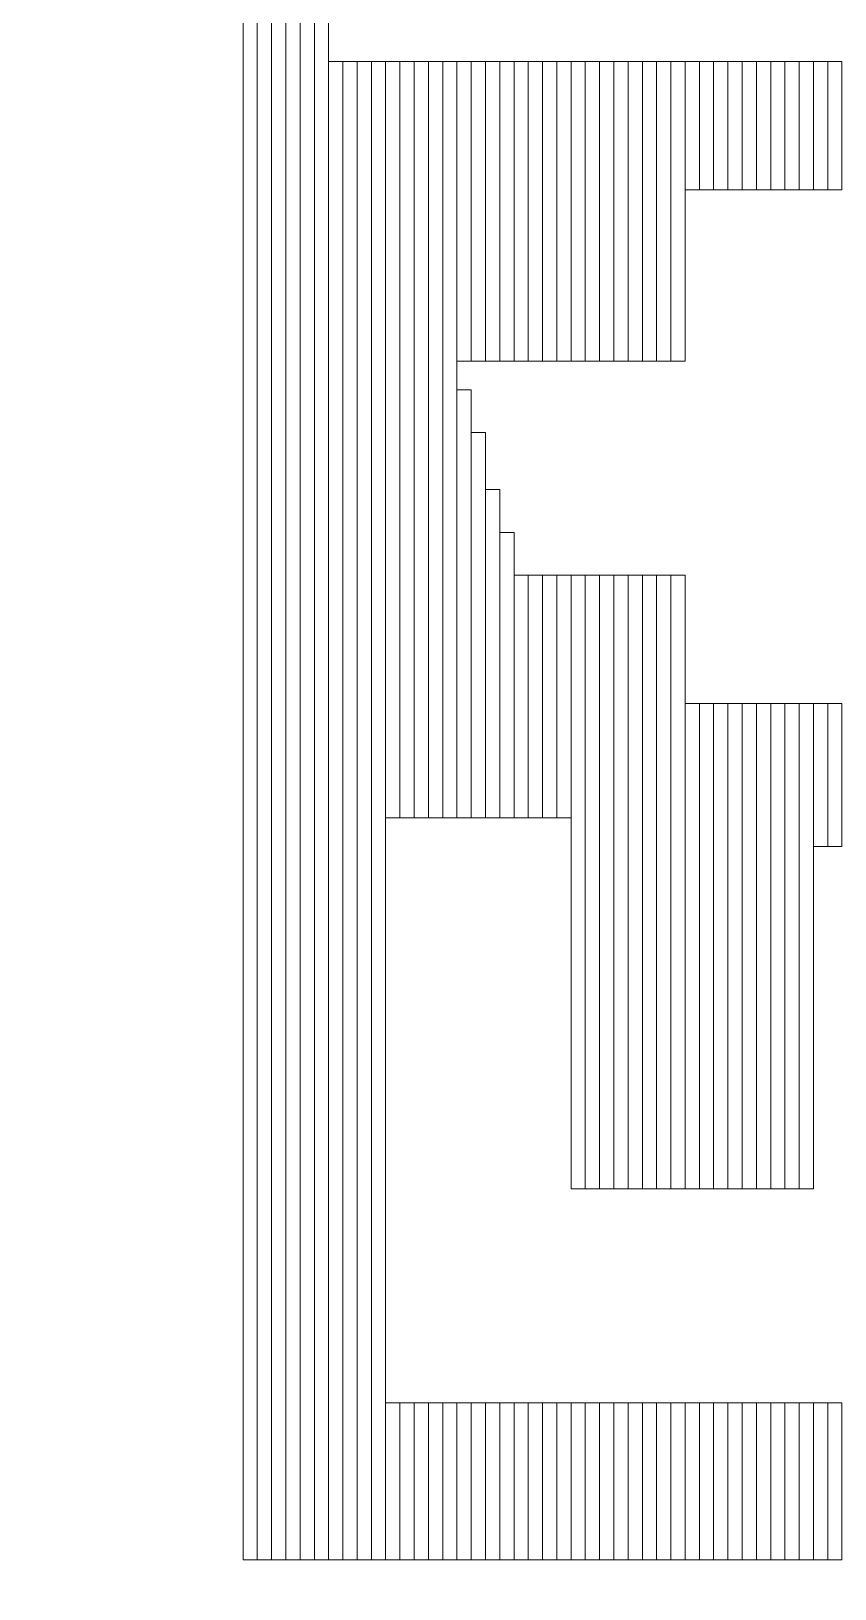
# Model space of a CAD drawing. Header units: millimetres. Extents: x -90 to 99, y -65 to 67.
# Drawn here: x -50.941 to -49.509, y -7.39 to -4.617 of the extents above; entities that cross this region are included whole.
import ezdxf

# ---------------------------------------------------------------- set-up
doc = ezdxf.new("R2010")
doc.units = ezdxf.units.MM
doc.header["$MEASUREMENT"] = 0
doc.layers.add('BG_OUTLINE', color=7, linetype='Continuous')
doc.layers.add('MA_PEN3', color=7, linetype='Continuous')

msp = doc.modelspace()

# ---------------------------------------------------------------- linework, layer by layer
at = {"layer": 'BG_OUTLINE', "color": 3, "lineweight": 9}
msp.add_open_spline([(-71.7269, -61.8795), (-71.7269, -61.8795), (-71.7343, 42.2681), (-71.7343, 42.2681), (-71.7343, 42.2681), (-71.7348, 43.0066), (-71.4419, 43.715), (-70.92, 44.2375), (-70.92, 44.2375), (-70.3982, 44.76), (-69.6866, 45.0538), (-68.9482, 45.0543), (-68.9482, 45.0543), (-68.9482, 45.0543), (75.2046, 45.0543), (75.2046, 45.0543), (75.2046, 45.0543), (76.8319, 45.0552), (78.1763, 43.7805), (78.2661, 42.1556), (78.2661, 42.1556), (78.2661, 42.1556), (78.2661, 31.2814), (78.2661, 31.2814), (78.2661, 31.2814), (78.2661, 31.2814), (72.2646, 31.2814), (72.2646, 31.2814), (72.2646, 31.2814), (72.2646, 31.2814), (72.2646, 26.9814), (72.2646, 26.9814), (72.2646, 26.9814), (72.2646, 26.9814), (78.2661, 26.9814), (78.2661, 26.9814), (78.2661, 26.9814), (78.2661, 26.9814), (78.2661, 18.6553), (78.2661, 18.6553), (78.2661, 18.6553), (78.2661, 18.6553), (72.2496, 18.6553), (72.2496, 18.6553), (72.2496, 18.6553), (72.2496, 18.6553), (72.2496, 14.3553), (72.2496, 14.3553), (72.2496, 14.3553), (72.2496, 14.3553), (78.2661, 14.3553), (78.2661, 14.3553), (78.2661, 14.3553), (78.2661, 14.3553), (78.2661, 9.255), (78.2661, 9.255), (78.2661, 9.255), (78.2661, 9.255), (72.2648, 9.255), (72.2648, 9.255), (72.2648, 9.255), (72.2648, 9.255), (72.2648, 4.955), (72.2648, 4.955), (72.2648, 4.955), (72.2648, 4.955), (78.2661, 4.955), (78.2661, 4.955), (78.2661, 4.955), (78.2661, 4.955), (78.2661, -3.3762), (78.2661, -3.3762), (78.2661, -3.3762), (78.2661, -3.3762), (72.2445, -3.3762), (72.2445, -3.3762), (72.2445, -3.3762), (72.2445, -3.3762), (72.2445, -7.6762), (72.2445, -7.6762), (72.2445, -7.6762), (72.2445, -7.6762), (78.2661, -7.6762), (78.2661, -7.6762), (78.2661, -7.6762), (78.2661, -7.6762), (78.2661, -12.7615), (78.2661, -12.7615), (78.2661, -12.7615), (78.2661, -12.7615), (72.2651, -12.7615), (72.2651, -12.7615), (72.2651, -12.7615), (72.2651, -12.7615), (72.2651, -17.0615), (72.2651, -17.0615), (72.2651, -17.0615), (72.2651, -17.0615), (78.2661, -17.0615), (78.2661, -17.0615), (78.2661, -17.0615), (78.2661, -17.0615), (78.2661, -25.4097), (78.2661, -25.4097), (78.2661, -25.4097), (78.2661, -25.4097), (72.2656, -25.4097), (72.2656, -25.4097), (72.2656, -25.4097), (72.2656, -25.4097), (72.2656, -29.7097), (72.2656, -29.7097), (72.2656, -29.7097), (72.2656, -29.7097), (78.2661, -29.7097), (78.2661, -29.7097), (78.2661, -29.7097), (78.2661, -29.7097), (78.2661, -34.793), (78.2661, -34.793), (78.2661, -34.793), (78.2661, -34.793), (72.2679, -34.793), (72.2679, -34.793), (72.2679, -34.793), (72.2679, -34.793), (72.2679, -39.0929), (72.2679, -39.0929), (72.2679, -39.0929), (72.2679, -39.0929), (78.2661, -39.0929), (78.2661, -39.0929), (78.2661, -39.0929), (78.2661, -39.0929), (78.2661, -47.4269), (78.2661, -47.4269), (78.2661, -47.4269), (78.2661, -47.4269), (72.2679, -47.4269), (72.2679, -47.4269), (72.2679, -47.4269), (72.2679, -47.4269), (72.2679, -51.7269), (72.2679, -51.7269), (72.2679, -51.7269), (72.2679, -51.7269), (78.2661, -51.7269), (78.2661, -51.7269), (78.2661, -51.7269), (78.2661, -51.7269), (78.2661, -51.8138), (78.2661, -51.8138), (78.2661, -51.8138), (78.2661, -51.8138), (78.2656, -61.8468), (78.2656, -61.8468), (78.2656, -61.8468), (78.2661, -62.6669), (77.9407, -63.4536), (77.3612, -64.0339), (77.3612, -64.0339), (76.7817, -64.6142), (75.9915, -64.9405), (75.1713, -64.941), (75.1713, -64.941), (75.1713, -64.941), (-68.6609, -64.9456), (-68.6609, -64.9456), (-68.6609, -64.9456), (-69.4735, -64.9461), (-70.2531, -64.6237), (-70.8281, -64.0495), (-70.8281, -64.0495), (-71.4031, -63.4752), (-71.7264, -62.6922), (-71.7269, -61.8795)], degree=3, knots=[0, 0, 0, 0, 0.022727, 0.022727, 0.022727, 0.022727, 0.045455, 0.045455, 0.045455, 0.045455, 0.068182, 0.068182, 0.068182, 0.068182, 0.090909, 0.090909, 0.090909, 0.090909, 0.113636, 0.113636, 0.113636, 0.113636, 0.136364, 0.136364, 0.136364, 0.136364, 0.159091, 0.159091, 0.159091, 0.159091, 0.181818, 0.181818, 0.181818, 0.181818, 0.204545, 0.204545, 0.204545, 0.204545, 0.227273, 0.227273, 0.227273, 0.227273, 0.25, 0.25, 0.25, 0.25, 0.272727, 0.272727, 0.272727, 0.272727, 0.295455, 0.295455, 0.295455, 0.295455, 0.318182, 0.318182, 0.318182, 0.318182, 0.340909, 0.340909, 0.340909, 0.340909, 0.363636, 0.363636, 0.363636, 0.363636, 0.386364, 0.386364, 0.386364, 0.386364, 0.409091, 0.409091, 0.409091, 0.409091, 0.431818, 0.431818, 0.431818, 0.431818, 0.454545, 0.454545, 0.454545, 0.454545, 0.477273, 0.477273, 0.477273, 0.477273, 0.5, 0.5, 0.5, 0.5, 0.522727, 0.522727, 0.522727, 0.522727, 0.545455, 0.545455, 0.545455, 0.545455, 0.568182, 0.568182, 0.568182, 0.568182, 0.590909, 0.590909, 0.590909, 0.590909, 0.613636, 0.613636, 0.613636, 0.613636, 0.636364, 0.636364, 0.636364, 0.636364, 0.659091, 0.659091, 0.659091, 0.659091, 0.681818, 0.681818, 0.681818, 0.681818, 0.704545, 0.704545, 0.704545, 0.704545, 0.727273, 0.727273, 0.727273, 0.727273, 0.75, 0.75, 0.75, 0.75, 0.772727, 0.772727, 0.772727, 0.772727, 0.795455, 0.795455, 0.795455, 0.795455, 0.818182, 0.818182, 0.818182, 0.818182, 0.840909, 0.840909, 0.840909, 0.840909, 0.863636, 0.863636, 0.863636, 0.863636, 0.886364, 0.886364, 0.886364, 0.886364, 0.909091, 0.909091, 0.909091, 0.909091, 0.931818, 0.931818, 0.931818, 0.931818, 0.954545, 0.954545, 0.954545, 0.954545, 0.977273, 0.977273, 0.977273, 0.977273, 1, 1, 1, 1], dxfattribs=at)
at = {"layer": 'MA_PEN3', "color": 5, "lineweight": 9}
for points in [[(-50.5379, -7.3384), (-50.5379, -7.3384), (-50.5633, -7.3384), (-50.5633, -7.3384), (-50.5633, -7.3384), (-50.5633, -7.3384), (-50.5633, 4.7264), (-50.5633, 4.7264), (-50.5633, 4.7264), (-50.5633, 4.7264), (-50.5379, 4.7264), (-50.5379, 4.7264), (-50.5379, 4.7264), (-50.5379, 4.7264), (-50.5379, -7.3384), (-50.5379, -7.3384)], [(-50.5125, -7.3384), (-50.5125, -7.3384), (-50.5379, -7.3384), (-50.5379, -7.3384), (-50.5379, -7.3384), (-50.5379, -7.3384), (-50.5379, 4.7264), (-50.5379, 4.7264), (-50.5379, 4.7264), (-50.5379, 4.7264), (-50.5125, 4.7264), (-50.5125, 4.7264), (-50.5125, 4.7264), (-50.5125, 4.7264), (-50.5125, -7.3384), (-50.5125, -7.3384)], [(-50.4871, -7.3384), (-50.4871, -7.3384), (-50.5125, -7.3384), (-50.5125, -7.3384), (-50.5125, -7.3384), (-50.5125, -7.3384), (-50.5125, 4.7264), (-50.5125, 4.7264), (-50.5125, 4.7264), (-50.5125, 4.7264), (-50.4871, 4.7264), (-50.4871, 4.7264), (-50.4871, 4.7264), (-50.4871, 4.7264), (-50.4871, -7.3384), (-50.4871, -7.3384)], [(-50.4617, -7.3384), (-50.4617, -7.3384), (-50.4871, -7.3384), (-50.4871, -7.3384), (-50.4871, -7.3384), (-50.4871, -7.3384), (-50.4871, 4.7264), (-50.4871, 4.7264), (-50.4871, 4.7264), (-50.4871, 4.7264), (-50.4617, 4.7264), (-50.4617, 4.7264), (-50.4617, 4.7264), (-50.4617, 4.7264), (-50.4617, -7.3384), (-50.4617, -7.3384)], [(-50.4363, -7.3384), (-50.4363, -7.3384), (-50.4617, -7.3384), (-50.4617, -7.3384), (-50.4617, -7.3384), (-50.4617, -7.3384), (-50.4617, 4.7264), (-50.4617, 4.7264), (-50.4617, 4.7264), (-50.4617, 4.7264), (-50.4363, 4.7264), (-50.4363, 4.7264), (-50.4363, 4.7264), (-50.4363, 4.7264), (-50.4363, -7.3384), (-50.4363, -7.3384)], [(-50.4109, -7.3384), (-50.4109, -7.3384), (-50.4363, -7.3384), (-50.4363, -7.3384), (-50.4363, -7.3384), (-50.4363, -7.3384), (-50.4363, 4.7264), (-50.4363, 4.7264), (-50.4363, 4.7264), (-50.4363, 4.7264), (-50.4109, 4.7264), (-50.4109, 4.7264), (-50.4109, 4.7264), (-50.4109, 4.7264), (-50.4109, -7.3384), (-50.4109, -7.3384)], [(-50.3855, -7.3384), (-50.3855, -7.3384), (-50.4109, -7.3384), (-50.4109, -7.3384), (-50.4109, -7.3384), (-50.4109, -7.3384), (-50.4109, -4.6714), (-50.4109, -4.6714), (-50.4109, -4.6714), (-50.4109, -4.6714), (-50.3855, -4.6714), (-50.3855, -4.6714), (-50.3855, -4.6714), (-50.3855, -4.6714), (-50.3855, -7.3384), (-50.3855, -7.3384)], [(-50.3601, -7.3384), (-50.3601, -7.3384), (-50.3855, -7.3384), (-50.3855, -7.3384), (-50.3855, -7.3384), (-50.3855, -7.3384), (-50.3855, -4.6714), (-50.3855, -4.6714), (-50.3855, -4.6714), (-50.3855, -4.6714), (-50.3601, -4.6714), (-50.3601, -4.6714), (-50.3601, -4.6714), (-50.3601, -4.6714), (-50.3601, -7.3384), (-50.3601, -7.3384)], [(-50.3347, -7.3384), (-50.3347, -7.3384), (-50.3601, -7.3384), (-50.3601, -7.3384), (-50.3601, -7.3384), (-50.3601, -7.3384), (-50.3601, -4.6714), (-50.3601, -4.6714), (-50.3601, -4.6714), (-50.3601, -4.6714), (-50.3347, -4.6714), (-50.3347, -4.6714), (-50.3347, -4.6714), (-50.3347, -4.6714), (-50.3347, -7.3384), (-50.3347, -7.3384)], [(-50.3093, -7.3384), (-50.3093, -7.3384), (-50.3347, -7.3384), (-50.3347, -7.3384), (-50.3347, -7.3384), (-50.3347, -7.3384), (-50.3347, -4.6714), (-50.3347, -4.6714), (-50.3347, -4.6714), (-50.3347, -4.6714), (-50.3093, -4.6714), (-50.3093, -4.6714), (-50.3093, -4.6714), (-50.3093, -4.6714), (-50.3093, -7.3384), (-50.3093, -7.3384)], [(-50.2839, -6.0176), (-50.2839, -6.0176), (-50.3093, -6.0176), (-50.3093, -6.0176), (-50.3093, -6.0176), (-50.3093, -6.0176), (-50.3093, -4.6714), (-50.3093, -4.6714), (-50.3093, -4.6714), (-50.3093, -4.6714), (-50.2839, -4.6714), (-50.2839, -4.6714), (-50.2839, -4.6714), (-50.2839, -4.6714), (-50.2839, -6.0176), (-50.2839, -6.0176)], [(-50.2586, -6.0176), (-50.2586, -6.0176), (-50.2839, -6.0176), (-50.2839, -6.0176), (-50.2839, -6.0176), (-50.2839, -6.0176), (-50.2839, -4.6714), (-50.2839, -4.6714), (-50.2839, -4.6714), (-50.2839, -4.6714), (-50.2586, -4.6714), (-50.2586, -4.6714), (-50.2586, -4.6714), (-50.2586, -4.6714), (-50.2586, -6.0176), (-50.2586, -6.0176)], [(-50.2331, -6.0176), (-50.2331, -6.0176), (-50.2586, -6.0176), (-50.2586, -6.0176), (-50.2586, -6.0176), (-50.2586, -6.0176), (-50.2586, -4.6714), (-50.2586, -4.6714), (-50.2586, -4.6714), (-50.2586, -4.6714), (-50.2331, -4.6714), (-50.2331, -4.6714), (-50.2331, -4.6714), (-50.2331, -4.6714), (-50.2331, -6.0176), (-50.2331, -6.0176)], [(-50.2077, -6.0176), (-50.2077, -6.0176), (-50.2331, -6.0176), (-50.2331, -6.0176), (-50.2331, -6.0176), (-50.2331, -6.0176), (-50.2331, -4.6714), (-50.2331, -4.6714), (-50.2331, -4.6714), (-50.2331, -4.6714), (-50.2077, -4.6714), (-50.2077, -4.6714), (-50.2077, -4.6714), (-50.2077, -4.6714), (-50.2077, -6.0176), (-50.2077, -6.0176)], [(-50.1824, -6.0176), (-50.1824, -6.0176), (-50.2077, -6.0176), (-50.2077, -6.0176), (-50.2077, -6.0176), (-50.2077, -6.0176), (-50.2077, -4.6714), (-50.2077, -4.6714), (-50.2077, -4.6714), (-50.2077, -4.6714), (-50.1824, -4.6714), (-50.1824, -4.6714), (-50.1824, -4.6714), (-50.1824, -4.6714), (-50.1824, -6.0176), (-50.1824, -6.0176)], [(-50.1569, -5.2048), (-50.1569, -5.2048), (-50.1824, -5.2048), (-50.1824, -5.2048), (-50.1824, -5.2048), (-50.1824, -5.2048), (-50.1824, -4.6714), (-50.1824, -4.6714), (-50.1824, -4.6714), (-50.1824, -4.6714), (-50.1569, -4.6714), (-50.1569, -4.6714), (-50.1569, -4.6714), (-50.1569, -4.6714), (-50.1569, -5.2048), (-50.1569, -5.2048)], [(-50.1315, -5.2048), (-50.1315, -5.2048), (-50.1569, -5.2048), (-50.1569, -5.2048), (-50.1569, -5.2048), (-50.1569, -5.2048), (-50.1569, -4.6714), (-50.1569, -4.6714), (-50.1569, -4.6714), (-50.1569, -4.6714), (-50.1315, -4.6714), (-50.1315, -4.6714), (-50.1315, -4.6714), (-50.1315, -4.6714), (-50.1315, -5.2048), (-50.1315, -5.2048)], [(-50.1062, -5.2048), (-50.1062, -5.2048), (-50.1315, -5.2048), (-50.1315, -5.2048), (-50.1315, -5.2048), (-50.1315, -5.2048), (-50.1315, -4.6714), (-50.1315, -4.6714), (-50.1315, -4.6714), (-50.1315, -4.6714), (-50.1062, -4.6714), (-50.1062, -4.6714), (-50.1062, -4.6714), (-50.1062, -4.6714), (-50.1062, -5.2048), (-50.1062, -5.2048)], [(-50.0807, -5.2048), (-50.0807, -5.2048), (-50.1062, -5.2048), (-50.1062, -5.2048), (-50.1062, -5.2048), (-50.1062, -5.2048), (-50.1062, -4.6714), (-50.1062, -4.6714), (-50.1062, -4.6714), (-50.1062, -4.6714), (-50.0807, -4.6714), (-50.0807, -4.6714), (-50.0807, -4.6714), (-50.0807, -4.6714), (-50.0807, -5.2048), (-50.0807, -5.2048)], [(-50.0553, -5.2048), (-50.0553, -5.2048), (-50.0807, -5.2048), (-50.0807, -5.2048), (-50.0807, -5.2048), (-50.0807, -5.2048), (-50.0807, -4.6714), (-50.0807, -4.6714), (-50.0807, -4.6714), (-50.0807, -4.6714), (-50.0553, -4.6714), (-50.0553, -4.6714), (-50.0553, -4.6714), (-50.0553, -4.6714), (-50.0553, -5.2048), (-50.0553, -5.2048)], [(-50.03, -5.2048), (-50.03, -5.2048), (-50.0553, -5.2048), (-50.0553, -5.2048), (-50.0553, -5.2048), (-50.0553, -5.2048), (-50.0553, -4.6714), (-50.0553, -4.6714), (-50.0553, -4.6714), (-50.0553, -4.6714), (-50.03, -4.6714), (-50.03, -4.6714), (-50.03, -4.6714), (-50.03, -4.6714), (-50.03, -5.2048), (-50.03, -5.2048)], [(-50.0045, -5.2048), (-50.0045, -5.2048), (-50.03, -5.2048), (-50.03, -5.2048), (-50.03, -5.2048), (-50.03, -5.2048), (-50.03, -4.6714), (-50.03, -4.6714), (-50.03, -4.6714), (-50.03, -4.6714), (-50.0045, -4.6714), (-50.0045, -4.6714), (-50.0045, -4.6714), (-50.0045, -4.6714), (-50.0045, -5.2048), (-50.0045, -5.2048)], [(-49.9791, -5.2048), (-49.9791, -5.2048), (-50.0045, -5.2048), (-50.0045, -5.2048), (-50.0045, -5.2048), (-50.0045, -5.2048), (-50.0045, -4.6714), (-50.0045, -4.6714), (-50.0045, -4.6714), (-50.0045, -4.6714), (-49.9791, -4.6714), (-49.9791, -4.6714), (-49.9791, -4.6714), (-49.9791, -4.6714), (-49.9791, -5.2048), (-49.9791, -5.2048)], [(-49.9538, -5.2048), (-49.9538, -5.2048), (-49.9791, -5.2048), (-49.9791, -5.2048), (-49.9791, -5.2048), (-49.9791, -5.2048), (-49.9791, -4.6714), (-49.9791, -4.6714), (-49.9791, -4.6714), (-49.9791, -4.6714), (-49.9538, -4.6714), (-49.9538, -4.6714), (-49.9538, -4.6714), (-49.9538, -4.6714), (-49.9538, -5.2048), (-49.9538, -5.2048)], [(-49.9283, -5.2048), (-49.9283, -5.2048), (-49.9538, -5.2048), (-49.9538, -5.2048), (-49.9538, -5.2048), (-49.9538, -5.2048), (-49.9538, -4.6714), (-49.9538, -4.6714), (-49.9538, -4.6714), (-49.9538, -4.6714), (-49.9283, -4.6714), (-49.9283, -4.6714), (-49.9283, -4.6714), (-49.9283, -4.6714), (-49.9283, -5.2048), (-49.9283, -5.2048)], [(-49.9029, -5.2048), (-49.9029, -5.2048), (-49.9283, -5.2048), (-49.9283, -5.2048), (-49.9283, -5.2048), (-49.9283, -5.2048), (-49.9283, -4.6714), (-49.9283, -4.6714), (-49.9283, -4.6714), (-49.9283, -4.6714), (-49.9029, -4.6714), (-49.9029, -4.6714), (-49.9029, -4.6714), (-49.9029, -4.6714), (-49.9029, -5.2048), (-49.9029, -5.2048)], [(-49.8776, -5.2048), (-49.8776, -5.2048), (-49.9029, -5.2048), (-49.9029, -5.2048), (-49.9029, -5.2048), (-49.9029, -5.2048), (-49.9029, -4.6714), (-49.9029, -4.6714), (-49.9029, -4.6714), (-49.9029, -4.6714), (-49.8776, -4.6714), (-49.8776, -4.6714), (-49.8776, -4.6714), (-49.8776, -4.6714), (-49.8776, -5.2048), (-49.8776, -5.2048)], [(-49.8521, -5.2048), (-49.8521, -5.2048), (-49.8776, -5.2048), (-49.8776, -5.2048), (-49.8776, -5.2048), (-49.8776, -5.2048), (-49.8776, -4.6714), (-49.8776, -4.6714), (-49.8776, -4.6714), (-49.8776, -4.6714), (-49.8521, -4.6714), (-49.8521, -4.6714), (-49.8521, -4.6714), (-49.8521, -4.6714), (-49.8521, -5.2048), (-49.8521, -5.2048)], [(-49.8267, -5.2048), (-49.8267, -5.2048), (-49.8521, -5.2048), (-49.8521, -5.2048), (-49.8521, -5.2048), (-49.8521, -5.2048), (-49.8521, -4.6714), (-49.8521, -4.6714), (-49.8521, -4.6714), (-49.8521, -4.6714), (-49.8267, -4.6714), (-49.8267, -4.6714), (-49.8267, -4.6714), (-49.8267, -4.6714), (-49.8267, -5.2048), (-49.8267, -5.2048)], [(-49.8014, -5.2048), (-49.8014, -5.2048), (-49.8267, -5.2048), (-49.8267, -5.2048), (-49.8267, -5.2048), (-49.8267, -5.2048), (-49.8267, -4.6714), (-49.8267, -4.6714), (-49.8267, -4.6714), (-49.8267, -4.6714), (-49.8014, -4.6714), (-49.8014, -4.6714), (-49.8014, -4.6714), (-49.8014, -4.6714), (-49.8014, -5.2048), (-49.8014, -5.2048)], [(-49.7759, -5.2048), (-49.7759, -5.2048), (-49.8014, -5.2048), (-49.8014, -5.2048), (-49.8014, -5.2048), (-49.8014, -5.2048), (-49.8014, -4.6714), (-49.8014, -4.6714), (-49.8014, -4.6714), (-49.8014, -4.6714), (-49.7759, -4.6714), (-49.7759, -4.6714), (-49.7759, -4.6714), (-49.7759, -4.6714), (-49.7759, -5.2048), (-49.7759, -5.2048)], [(-49.7505, -4.9), (-49.7505, -4.9), (-49.7759, -4.9), (-49.7759, -4.9), (-49.7759, -4.9), (-49.7759, -4.9), (-49.7759, -4.6714), (-49.7759, -4.6714), (-49.7759, -4.6714), (-49.7759, -4.6714), (-49.7505, -4.6714), (-49.7505, -4.6714), (-49.7505, -4.6714), (-49.7505, -4.6714), (-49.7505, -4.9), (-49.7505, -4.9)], [(-49.7252, -4.9), (-49.7252, -4.9), (-49.7505, -4.9), (-49.7505, -4.9), (-49.7505, -4.9), (-49.7505, -4.9), (-49.7505, -4.6714), (-49.7505, -4.6714), (-49.7505, -4.6714), (-49.7505, -4.6714), (-49.7252, -4.6714), (-49.7252, -4.6714), (-49.7252, -4.6714), (-49.7252, -4.6714), (-49.7252, -4.9), (-49.7252, -4.9)], [(-49.6997, -4.9), (-49.6997, -4.9), (-49.7252, -4.9), (-49.7252, -4.9), (-49.7252, -4.9), (-49.7252, -4.9), (-49.7252, -4.6714), (-49.7252, -4.6714), (-49.7252, -4.6714), (-49.7252, -4.6714), (-49.6997, -4.6714), (-49.6997, -4.6714), (-49.6997, -4.6714), (-49.6997, -4.6714), (-49.6997, -4.9), (-49.6997, -4.9)], [(-49.6743, -4.9), (-49.6743, -4.9), (-49.6997, -4.9), (-49.6997, -4.9), (-49.6997, -4.9), (-49.6997, -4.9), (-49.6997, -4.6714), (-49.6997, -4.6714), (-49.6997, -4.6714), (-49.6997, -4.6714), (-49.6743, -4.6714), (-49.6743, -4.6714), (-49.6743, -4.6714), (-49.6743, -4.6714), (-49.6743, -4.9), (-49.6743, -4.9)], [(-49.649, -4.9), (-49.649, -4.9), (-49.6743, -4.9), (-49.6743, -4.9), (-49.6743, -4.9), (-49.6743, -4.9), (-49.6743, -4.6714), (-49.6743, -4.6714), (-49.6743, -4.6714), (-49.6743, -4.6714), (-49.649, -4.6714), (-49.649, -4.6714), (-49.649, -4.6714), (-49.649, -4.6714), (-49.649, -4.9), (-49.649, -4.9)], [(-49.6235, -4.9), (-49.6235, -4.9), (-49.649, -4.9), (-49.649, -4.9), (-49.649, -4.9), (-49.649, -4.9), (-49.649, -4.6714), (-49.649, -4.6714), (-49.649, -4.6714), (-49.649, -4.6714), (-49.6235, -4.6714), (-49.6235, -4.6714), (-49.6235, -4.6714), (-49.6235, -4.6714), (-49.6235, -4.9), (-49.6235, -4.9)], [(-49.5981, -4.9), (-49.5981, -4.9), (-49.6235, -4.9), (-49.6235, -4.9), (-49.6235, -4.9), (-49.6235, -4.9), (-49.6235, -4.6714), (-49.6235, -4.6714), (-49.6235, -4.6714), (-49.6235, -4.6714), (-49.5981, -4.6714), (-49.5981, -4.6714), (-49.5981, -4.6714), (-49.5981, -4.6714), (-49.5981, -4.9), (-49.5981, -4.9)], [(-49.5728, -4.9), (-49.5728, -4.9), (-49.5981, -4.9), (-49.5981, -4.9), (-49.5981, -4.9), (-49.5981, -4.9), (-49.5981, -4.6714), (-49.5981, -4.6714), (-49.5981, -4.6714), (-49.5981, -4.6714), (-49.5728, -4.6714), (-49.5728, -4.6714), (-49.5728, -4.6714), (-49.5728, -4.6714), (-49.5728, -4.9), (-49.5728, -4.9)], [(-49.5473, -4.9), (-49.5473, -4.9), (-49.5728, -4.9), (-49.5728, -4.9), (-49.5728, -4.9), (-49.5728, -4.9), (-49.5728, -4.6714), (-49.5728, -4.6714), (-49.5728, -4.6714), (-49.5728, -4.6714), (-49.5473, -4.6714), (-49.5473, -4.6714), (-49.5473, -4.6714), (-49.5473, -4.6714), (-49.5473, -4.9), (-49.5473, -4.9)], [(-49.5219, -4.9), (-49.5219, -4.9), (-49.5473, -4.9), (-49.5473, -4.9), (-49.5473, -4.9), (-49.5473, -4.9), (-49.5473, -4.6714), (-49.5473, -4.6714), (-49.5473, -4.6714), (-49.5473, -4.6714), (-49.5219, -4.6714), (-49.5219, -4.6714), (-49.5219, -4.6714), (-49.5219, -4.6714), (-49.5219, -4.9), (-49.5219, -4.9)], [(-49.4966, -4.9), (-49.4966, -4.9), (-49.5219, -4.9), (-49.5219, -4.9), (-49.5219, -4.9), (-49.5219, -4.9), (-49.5219, -4.6714), (-49.5219, -4.6714), (-49.5219, -4.6714), (-49.5219, -4.6714), (-49.4966, -4.6714), (-49.4966, -4.6714), (-49.4966, -4.6714), (-49.4966, -4.6714), (-49.4966, -4.9), (-49.4966, -4.9)], [(-50.1569, -6.0176), (-50.1569, -6.0176), (-50.1824, -6.0176), (-50.1824, -6.0176), (-50.1824, -6.0176), (-50.1824, -6.0176), (-50.1824, -5.2556), (-50.1824, -5.2556), (-50.1824, -5.2556), (-50.1824, -5.2556), (-50.1569, -5.2556), (-50.1569, -5.2556), (-50.1569, -5.2556), (-50.1569, -5.2556), (-50.1569, -6.0176), (-50.1569, -6.0176)], [(-50.1315, -6.0176), (-50.1315, -6.0176), (-50.1569, -6.0176), (-50.1569, -6.0176), (-50.1569, -6.0176), (-50.1569, -6.0176), (-50.1569, -5.3318), (-50.1569, -5.3318), (-50.1569, -5.3318), (-50.1569, -5.3318), (-50.1315, -5.3318), (-50.1315, -5.3318), (-50.1315, -5.3318), (-50.1315, -5.3318), (-50.1315, -6.0176), (-50.1315, -6.0176)], [(-50.1062, -6.0176), (-50.1062, -6.0176), (-50.1315, -6.0176), (-50.1315, -6.0176), (-50.1315, -6.0176), (-50.1315, -6.0176), (-50.1315, -5.4334), (-50.1315, -5.4334), (-50.1315, -5.4334), (-50.1315, -5.4334), (-50.1062, -5.4334), (-50.1062, -5.4334), (-50.1062, -5.4334), (-50.1062, -5.4334), (-50.1062, -6.0176), (-50.1062, -6.0176)], [(-50.0807, -6.0176), (-50.0807, -6.0176), (-50.1062, -6.0176), (-50.1062, -6.0176), (-50.1062, -6.0176), (-50.1062, -6.0176), (-50.1062, -5.5096), (-50.1062, -5.5096), (-50.1062, -5.5096), (-50.1062, -5.5096), (-50.0807, -5.5096), (-50.0807, -5.5096), (-50.0807, -5.5096), (-50.0807, -5.5096), (-50.0807, -6.0176), (-50.0807, -6.0176)], [(-50.0553, -6.0176), (-50.0553, -6.0176), (-50.0807, -6.0176), (-50.0807, -6.0176), (-50.0807, -6.0176), (-50.0807, -6.0176), (-50.0807, -5.5858), (-50.0807, -5.5858), (-50.0807, -5.5858), (-50.0807, -5.5858), (-50.0553, -5.5858), (-50.0553, -5.5858), (-50.0553, -5.5858), (-50.0553, -5.5858), (-50.0553, -6.0176), (-50.0553, -6.0176)], [(-50.03, -6.0176), (-50.03, -6.0176), (-50.0553, -6.0176), (-50.0553, -6.0176), (-50.0553, -6.0176), (-50.0553, -6.0176), (-50.0553, -5.5858), (-50.0553, -5.5858), (-50.0553, -5.5858), (-50.0553, -5.5858), (-50.03, -5.5858), (-50.03, -5.5858), (-50.03, -5.5858), (-50.03, -5.5858), (-50.03, -6.0176), (-50.03, -6.0176)], [(-50.0045, -6.0176), (-50.0045, -6.0176), (-50.03, -6.0176), (-50.03, -6.0176), (-50.03, -6.0176), (-50.03, -6.0176), (-50.03, -5.5858), (-50.03, -5.5858), (-50.03, -5.5858), (-50.03, -5.5858), (-50.0045, -5.5858), (-50.0045, -5.5858), (-50.0045, -5.5858), (-50.0045, -5.5858), (-50.0045, -6.0176), (-50.0045, -6.0176)], [(-49.9791, -6.0176), (-49.9791, -6.0176), (-50.0045, -6.0176), (-50.0045, -6.0176), (-50.0045, -6.0176), (-50.0045, -6.0176), (-50.0045, -5.5858), (-50.0045, -5.5858), (-50.0045, -5.5858), (-50.0045, -5.5858), (-49.9791, -5.5858), (-49.9791, -5.5858), (-49.9791, -5.5858), (-49.9791, -5.5858), (-49.9791, -6.0176), (-49.9791, -6.0176)], [(-49.9538, -6.678), (-49.9538, -6.678), (-49.9791, -6.678), (-49.9791, -6.678), (-49.9791, -6.678), (-49.9791, -6.678), (-49.9791, -5.5858), (-49.9791, -5.5858), (-49.9791, -5.5858), (-49.9791, -5.5858), (-49.9538, -5.5858), (-49.9538, -5.5858), (-49.9538, -5.5858), (-49.9538, -5.5858), (-49.9538, -6.678), (-49.9538, -6.678)], [(-49.9283, -6.678), (-49.9283, -6.678), (-49.9538, -6.678), (-49.9538, -6.678), (-49.9538, -6.678), (-49.9538, -6.678), (-49.9538, -5.5858), (-49.9538, -5.5858), (-49.9538, -5.5858), (-49.9538, -5.5858), (-49.9283, -5.5858), (-49.9283, -5.5858), (-49.9283, -5.5858), (-49.9283, -5.5858), (-49.9283, -6.678), (-49.9283, -6.678)], [(-49.9029, -6.678), (-49.9029, -6.678), (-49.9283, -6.678), (-49.9283, -6.678), (-49.9283, -6.678), (-49.9283, -6.678), (-49.9283, -5.5858), (-49.9283, -5.5858), (-49.9283, -5.5858), (-49.9283, -5.5858), (-49.9029, -5.5858), (-49.9029, -5.5858), (-49.9029, -5.5858), (-49.9029, -5.5858), (-49.9029, -6.678), (-49.9029, -6.678)], [(-49.8776, -6.678), (-49.8776, -6.678), (-49.9029, -6.678), (-49.9029, -6.678), (-49.9029, -6.678), (-49.9029, -6.678), (-49.9029, -5.5858), (-49.9029, -5.5858), (-49.9029, -5.5858), (-49.9029, -5.5858), (-49.8776, -5.5858), (-49.8776, -5.5858), (-49.8776, -5.5858), (-49.8776, -5.5858), (-49.8776, -6.678), (-49.8776, -6.678)], [(-49.8521, -6.678), (-49.8521, -6.678), (-49.8776, -6.678), (-49.8776, -6.678), (-49.8776, -6.678), (-49.8776, -6.678), (-49.8776, -5.5858), (-49.8776, -5.5858), (-49.8776, -5.5858), (-49.8776, -5.5858), (-49.8521, -5.5858), (-49.8521, -5.5858), (-49.8521, -5.5858), (-49.8521, -5.5858), (-49.8521, -6.678), (-49.8521, -6.678)], [(-49.8267, -6.678), (-49.8267, -6.678), (-49.8521, -6.678), (-49.8521, -6.678), (-49.8521, -6.678), (-49.8521, -6.678), (-49.8521, -5.5858), (-49.8521, -5.5858), (-49.8521, -5.5858), (-49.8521, -5.5858), (-49.8267, -5.5858), (-49.8267, -5.5858), (-49.8267, -5.5858), (-49.8267, -5.5858), (-49.8267, -6.678), (-49.8267, -6.678)], [(-49.8014, -6.678), (-49.8014, -6.678), (-49.8267, -6.678), (-49.8267, -6.678), (-49.8267, -6.678), (-49.8267, -6.678), (-49.8267, -5.5858), (-49.8267, -5.5858), (-49.8267, -5.5858), (-49.8267, -5.5858), (-49.8014, -5.5858), (-49.8014, -5.5858), (-49.8014, -5.5858), (-49.8014, -5.5858), (-49.8014, -6.678), (-49.8014, -6.678)], [(-49.7759, -6.678), (-49.7759, -6.678), (-49.8014, -6.678), (-49.8014, -6.678), (-49.8014, -6.678), (-49.8014, -6.678), (-49.8014, -5.5858), (-49.8014, -5.5858), (-49.8014, -5.5858), (-49.8014, -5.5858), (-49.7759, -5.5858), (-49.7759, -5.5858), (-49.7759, -5.5858), (-49.7759, -5.5858), (-49.7759, -6.678), (-49.7759, -6.678)], [(-49.7505, -6.678), (-49.7505, -6.678), (-49.7759, -6.678), (-49.7759, -6.678), (-49.7759, -6.678), (-49.7759, -6.678), (-49.7759, -5.8144), (-49.7759, -5.8144), (-49.7759, -5.8144), (-49.7759, -5.8144), (-49.7505, -5.8144), (-49.7505, -5.8144), (-49.7505, -5.8144), (-49.7505, -5.8144), (-49.7505, -6.678), (-49.7505, -6.678)], [(-49.7252, -6.678), (-49.7252, -6.678), (-49.7505, -6.678), (-49.7505, -6.678), (-49.7505, -6.678), (-49.7505, -6.678), (-49.7505, -5.8144), (-49.7505, -5.8144), (-49.7505, -5.8144), (-49.7505, -5.8144), (-49.7252, -5.8144), (-49.7252, -5.8144), (-49.7252, -5.8144), (-49.7252, -5.8144), (-49.7252, -6.678), (-49.7252, -6.678)], [(-49.6997, -6.678), (-49.6997, -6.678), (-49.7252, -6.678), (-49.7252, -6.678), (-49.7252, -6.678), (-49.7252, -6.678), (-49.7252, -5.8144), (-49.7252, -5.8144), (-49.7252, -5.8144), (-49.7252, -5.8144), (-49.6997, -5.8144), (-49.6997, -5.8144), (-49.6997, -5.8144), (-49.6997, -5.8144), (-49.6997, -6.678), (-49.6997, -6.678)], [(-49.6743, -6.678), (-49.6743, -6.678), (-49.6997, -6.678), (-49.6997, -6.678), (-49.6997, -6.678), (-49.6997, -6.678), (-49.6997, -5.8144), (-49.6997, -5.8144), (-49.6997, -5.8144), (-49.6997, -5.8144), (-49.6743, -5.8144), (-49.6743, -5.8144), (-49.6743, -5.8144), (-49.6743, -5.8144), (-49.6743, -6.678), (-49.6743, -6.678)], [(-49.649, -6.678), (-49.649, -6.678), (-49.6743, -6.678), (-49.6743, -6.678), (-49.6743, -6.678), (-49.6743, -6.678), (-49.6743, -5.8144), (-49.6743, -5.8144), (-49.6743, -5.8144), (-49.6743, -5.8144), (-49.649, -5.8144), (-49.649, -5.8144), (-49.649, -5.8144), (-49.649, -5.8144), (-49.649, -6.678), (-49.649, -6.678)], [(-49.6235, -6.678), (-49.6235, -6.678), (-49.649, -6.678), (-49.649, -6.678), (-49.649, -6.678), (-49.649, -6.678), (-49.649, -5.8144), (-49.649, -5.8144), (-49.649, -5.8144), (-49.649, -5.8144), (-49.6235, -5.8144), (-49.6235, -5.8144), (-49.6235, -5.8144), (-49.6235, -5.8144), (-49.6235, -6.678), (-49.6235, -6.678)], [(-49.5981, -6.678), (-49.5981, -6.678), (-49.6235, -6.678), (-49.6235, -6.678), (-49.6235, -6.678), (-49.6235, -6.678), (-49.6235, -5.8144), (-49.6235, -5.8144), (-49.6235, -5.8144), (-49.6235, -5.8144), (-49.5981, -5.8144), (-49.5981, -5.8144), (-49.5981, -5.8144), (-49.5981, -5.8144), (-49.5981, -6.678), (-49.5981, -6.678)], [(-49.5728, -6.678), (-49.5728, -6.678), (-49.5981, -6.678), (-49.5981, -6.678), (-49.5981, -6.678), (-49.5981, -6.678), (-49.5981, -5.8144), (-49.5981, -5.8144), (-49.5981, -5.8144), (-49.5981, -5.8144), (-49.5728, -5.8144), (-49.5728, -5.8144), (-49.5728, -5.8144), (-49.5728, -5.8144), (-49.5728, -6.678), (-49.5728, -6.678)], [(-49.5473, -6.678), (-49.5473, -6.678), (-49.5728, -6.678), (-49.5728, -6.678), (-49.5728, -6.678), (-49.5728, -6.678), (-49.5728, -5.8144), (-49.5728, -5.8144), (-49.5728, -5.8144), (-49.5728, -5.8144), (-49.5473, -5.8144), (-49.5473, -5.8144), (-49.5473, -5.8144), (-49.5473, -5.8144), (-49.5473, -6.678), (-49.5473, -6.678)], [(-49.5219, -6.0684), (-49.5219, -6.0684), (-49.5473, -6.0684), (-49.5473, -6.0684), (-49.5473, -6.0684), (-49.5473, -6.0684), (-49.5473, -5.8144), (-49.5473, -5.8144), (-49.5473, -5.8144), (-49.5473, -5.8144), (-49.5219, -5.8144), (-49.5219, -5.8144), (-49.5219, -5.8144), (-49.5219, -5.8144), (-49.5219, -6.0684), (-49.5219, -6.0684)], [(-49.4966, -6.0684), (-49.4966, -6.0684), (-49.5219, -6.0684), (-49.5219, -6.0684), (-49.5219, -6.0684), (-49.5219, -6.0684), (-49.5219, -5.8144), (-49.5219, -5.8144), (-49.5219, -5.8144), (-49.5219, -5.8144), (-49.4966, -5.8144), (-49.4966, -5.8144), (-49.4966, -5.8144), (-49.4966, -5.8144), (-49.4966, -6.0684), (-49.4966, -6.0684)], [(-50.2839, -7.3384), (-50.2839, -7.3384), (-50.3093, -7.3384), (-50.3093, -7.3384), (-50.3093, -7.3384), (-50.3093, -7.3384), (-50.3093, -7.059), (-50.3093, -7.059), (-50.3093, -7.059), (-50.3093, -7.059), (-50.2839, -7.059), (-50.2839, -7.059), (-50.2839, -7.059), (-50.2839, -7.059), (-50.2839, -7.3384), (-50.2839, -7.3384)], [(-50.2586, -7.3384), (-50.2586, -7.3384), (-50.2839, -7.3384), (-50.2839, -7.3384), (-50.2839, -7.3384), (-50.2839, -7.3384), (-50.2839, -7.059), (-50.2839, -7.059), (-50.2839, -7.059), (-50.2839, -7.059), (-50.2586, -7.059), (-50.2586, -7.059), (-50.2586, -7.059), (-50.2586, -7.059), (-50.2586, -7.3384), (-50.2586, -7.3384)], [(-50.2331, -7.3384), (-50.2331, -7.3384), (-50.2586, -7.3384), (-50.2586, -7.3384), (-50.2586, -7.3384), (-50.2586, -7.3384), (-50.2586, -7.059), (-50.2586, -7.059), (-50.2586, -7.059), (-50.2586, -7.059), (-50.2331, -7.059), (-50.2331, -7.059), (-50.2331, -7.059), (-50.2331, -7.059), (-50.2331, -7.3384), (-50.2331, -7.3384)], [(-50.2077, -7.3384), (-50.2077, -7.3384), (-50.2331, -7.3384), (-50.2331, -7.3384), (-50.2331, -7.3384), (-50.2331, -7.3384), (-50.2331, -7.059), (-50.2331, -7.059), (-50.2331, -7.059), (-50.2331, -7.059), (-50.2077, -7.059), (-50.2077, -7.059), (-50.2077, -7.059), (-50.2077, -7.059), (-50.2077, -7.3384), (-50.2077, -7.3384)], [(-50.1824, -7.3384), (-50.1824, -7.3384), (-50.2077, -7.3384), (-50.2077, -7.3384), (-50.2077, -7.3384), (-50.2077, -7.3384), (-50.2077, -7.059), (-50.2077, -7.059), (-50.2077, -7.059), (-50.2077, -7.059), (-50.1824, -7.059), (-50.1824, -7.059), (-50.1824, -7.059), (-50.1824, -7.059), (-50.1824, -7.3384), (-50.1824, -7.3384)], [(-50.1569, -7.3384), (-50.1569, -7.3384), (-50.1824, -7.3384), (-50.1824, -7.3384), (-50.1824, -7.3384), (-50.1824, -7.3384), (-50.1824, -7.059), (-50.1824, -7.059), (-50.1824, -7.059), (-50.1824, -7.059), (-50.1569, -7.059), (-50.1569, -7.059), (-50.1569, -7.059), (-50.1569, -7.059), (-50.1569, -7.3384), (-50.1569, -7.3384)], [(-50.1315, -7.3384), (-50.1315, -7.3384), (-50.1569, -7.3384), (-50.1569, -7.3384), (-50.1569, -7.3384), (-50.1569, -7.3384), (-50.1569, -7.059), (-50.1569, -7.059), (-50.1569, -7.059), (-50.1569, -7.059), (-50.1315, -7.059), (-50.1315, -7.059), (-50.1315, -7.059), (-50.1315, -7.059), (-50.1315, -7.3384), (-50.1315, -7.3384)], [(-50.1062, -7.3384), (-50.1062, -7.3384), (-50.1315, -7.3384), (-50.1315, -7.3384), (-50.1315, -7.3384), (-50.1315, -7.3384), (-50.1315, -7.059), (-50.1315, -7.059), (-50.1315, -7.059), (-50.1315, -7.059), (-50.1062, -7.059), (-50.1062, -7.059), (-50.1062, -7.059), (-50.1062, -7.059), (-50.1062, -7.3384), (-50.1062, -7.3384)], [(-50.0807, -7.3384), (-50.0807, -7.3384), (-50.1062, -7.3384), (-50.1062, -7.3384), (-50.1062, -7.3384), (-50.1062, -7.3384), (-50.1062, -7.059), (-50.1062, -7.059), (-50.1062, -7.059), (-50.1062, -7.059), (-50.0807, -7.059), (-50.0807, -7.059), (-50.0807, -7.059), (-50.0807, -7.059), (-50.0807, -7.3384), (-50.0807, -7.3384)], [(-50.0553, -7.3384), (-50.0553, -7.3384), (-50.0807, -7.3384), (-50.0807, -7.3384), (-50.0807, -7.3384), (-50.0807, -7.3384), (-50.0807, -7.059), (-50.0807, -7.059), (-50.0807, -7.059), (-50.0807, -7.059), (-50.0553, -7.059), (-50.0553, -7.059), (-50.0553, -7.059), (-50.0553, -7.059), (-50.0553, -7.3384), (-50.0553, -7.3384)], [(-50.03, -7.3384), (-50.03, -7.3384), (-50.0553, -7.3384), (-50.0553, -7.3384), (-50.0553, -7.3384), (-50.0553, -7.3384), (-50.0553, -7.059), (-50.0553, -7.059), (-50.0553, -7.059), (-50.0553, -7.059), (-50.03, -7.059), (-50.03, -7.059), (-50.03, -7.059), (-50.03, -7.059), (-50.03, -7.3384), (-50.03, -7.3384)], [(-50.0045, -7.3384), (-50.0045, -7.3384), (-50.03, -7.3384), (-50.03, -7.3384), (-50.03, -7.3384), (-50.03, -7.3384), (-50.03, -7.059), (-50.03, -7.059), (-50.03, -7.059), (-50.03, -7.059), (-50.0045, -7.059), (-50.0045, -7.059), (-50.0045, -7.059), (-50.0045, -7.059), (-50.0045, -7.3384), (-50.0045, -7.3384)], [(-49.9791, -7.3384), (-49.9791, -7.3384), (-50.0045, -7.3384), (-50.0045, -7.3384), (-50.0045, -7.3384), (-50.0045, -7.3384), (-50.0045, -7.059), (-50.0045, -7.059), (-50.0045, -7.059), (-50.0045, -7.059), (-49.9791, -7.059), (-49.9791, -7.059), (-49.9791, -7.059), (-49.9791, -7.059), (-49.9791, -7.3384), (-49.9791, -7.3384)], [(-49.9538, -7.3384), (-49.9538, -7.3384), (-49.9791, -7.3384), (-49.9791, -7.3384), (-49.9791, -7.3384), (-49.9791, -7.3384), (-49.9791, -7.059), (-49.9791, -7.059), (-49.9791, -7.059), (-49.9791, -7.059), (-49.9538, -7.059), (-49.9538, -7.059), (-49.9538, -7.059), (-49.9538, -7.059), (-49.9538, -7.3384), (-49.9538, -7.3384)], [(-49.9283, -7.3384), (-49.9283, -7.3384), (-49.9538, -7.3384), (-49.9538, -7.3384), (-49.9538, -7.3384), (-49.9538, -7.3384), (-49.9538, -7.059), (-49.9538, -7.059), (-49.9538, -7.059), (-49.9538, -7.059), (-49.9283, -7.059), (-49.9283, -7.059), (-49.9283, -7.059), (-49.9283, -7.059), (-49.9283, -7.3384), (-49.9283, -7.3384)], [(-49.9029, -7.3384), (-49.9029, -7.3384), (-49.9283, -7.3384), (-49.9283, -7.3384), (-49.9283, -7.3384), (-49.9283, -7.3384), (-49.9283, -7.059), (-49.9283, -7.059), (-49.9283, -7.059), (-49.9283, -7.059), (-49.9029, -7.059), (-49.9029, -7.059), (-49.9029, -7.059), (-49.9029, -7.059), (-49.9029, -7.3384), (-49.9029, -7.3384)], [(-49.8776, -7.3384), (-49.8776, -7.3384), (-49.9029, -7.3384), (-49.9029, -7.3384), (-49.9029, -7.3384), (-49.9029, -7.3384), (-49.9029, -7.059), (-49.9029, -7.059), (-49.9029, -7.059), (-49.9029, -7.059), (-49.8776, -7.059), (-49.8776, -7.059), (-49.8776, -7.059), (-49.8776, -7.059), (-49.8776, -7.3384), (-49.8776, -7.3384)], [(-49.8521, -7.3384), (-49.8521, -7.3384), (-49.8776, -7.3384), (-49.8776, -7.3384), (-49.8776, -7.3384), (-49.8776, -7.3384), (-49.8776, -7.059), (-49.8776, -7.059), (-49.8776, -7.059), (-49.8776, -7.059), (-49.8521, -7.059), (-49.8521, -7.059), (-49.8521, -7.059), (-49.8521, -7.059), (-49.8521, -7.3384), (-49.8521, -7.3384)], [(-49.8267, -7.3384), (-49.8267, -7.3384), (-49.8521, -7.3384), (-49.8521, -7.3384), (-49.8521, -7.3384), (-49.8521, -7.3384), (-49.8521, -7.059), (-49.8521, -7.059), (-49.8521, -7.059), (-49.8521, -7.059), (-49.8267, -7.059), (-49.8267, -7.059), (-49.8267, -7.059), (-49.8267, -7.059), (-49.8267, -7.3384), (-49.8267, -7.3384)], [(-49.8014, -7.3384), (-49.8014, -7.3384), (-49.8267, -7.3384), (-49.8267, -7.3384), (-49.8267, -7.3384), (-49.8267, -7.3384), (-49.8267, -7.059), (-49.8267, -7.059), (-49.8267, -7.059), (-49.8267, -7.059), (-49.8014, -7.059), (-49.8014, -7.059), (-49.8014, -7.059), (-49.8014, -7.059), (-49.8014, -7.3384), (-49.8014, -7.3384)], [(-49.7759, -7.3384), (-49.7759, -7.3384), (-49.8014, -7.3384), (-49.8014, -7.3384), (-49.8014, -7.3384), (-49.8014, -7.3384), (-49.8014, -7.059), (-49.8014, -7.059), (-49.8014, -7.059), (-49.8014, -7.059), (-49.7759, -7.059), (-49.7759, -7.059), (-49.7759, -7.059), (-49.7759, -7.059), (-49.7759, -7.3384), (-49.7759, -7.3384)], [(-49.7505, -7.3384), (-49.7505, -7.3384), (-49.7759, -7.3384), (-49.7759, -7.3384), (-49.7759, -7.3384), (-49.7759, -7.3384), (-49.7759, -7.059), (-49.7759, -7.059), (-49.7759, -7.059), (-49.7759, -7.059), (-49.7505, -7.059), (-49.7505, -7.059), (-49.7505, -7.059), (-49.7505, -7.059), (-49.7505, -7.3384), (-49.7505, -7.3384)], [(-49.7252, -7.3384), (-49.7252, -7.3384), (-49.7505, -7.3384), (-49.7505, -7.3384), (-49.7505, -7.3384), (-49.7505, -7.3384), (-49.7505, -7.059), (-49.7505, -7.059), (-49.7505, -7.059), (-49.7505, -7.059), (-49.7252, -7.059), (-49.7252, -7.059), (-49.7252, -7.059), (-49.7252, -7.059), (-49.7252, -7.3384), (-49.7252, -7.3384)], [(-49.6997, -7.3384), (-49.6997, -7.3384), (-49.7252, -7.3384), (-49.7252, -7.3384), (-49.7252, -7.3384), (-49.7252, -7.3384), (-49.7252, -7.059), (-49.7252, -7.059), (-49.7252, -7.059), (-49.7252, -7.059), (-49.6997, -7.059), (-49.6997, -7.059), (-49.6997, -7.059), (-49.6997, -7.059), (-49.6997, -7.3384), (-49.6997, -7.3384)], [(-49.6743, -7.3384), (-49.6743, -7.3384), (-49.6997, -7.3384), (-49.6997, -7.3384), (-49.6997, -7.3384), (-49.6997, -7.3384), (-49.6997, -7.059), (-49.6997, -7.059), (-49.6997, -7.059), (-49.6997, -7.059), (-49.6743, -7.059), (-49.6743, -7.059), (-49.6743, -7.059), (-49.6743, -7.059), (-49.6743, -7.3384), (-49.6743, -7.3384)], [(-49.649, -7.3384), (-49.649, -7.3384), (-49.6743, -7.3384), (-49.6743, -7.3384), (-49.6743, -7.3384), (-49.6743, -7.3384), (-49.6743, -7.059), (-49.6743, -7.059), (-49.6743, -7.059), (-49.6743, -7.059), (-49.649, -7.059), (-49.649, -7.059), (-49.649, -7.059), (-49.649, -7.059), (-49.649, -7.3384), (-49.649, -7.3384)], [(-49.6235, -7.3384), (-49.6235, -7.3384), (-49.649, -7.3384), (-49.649, -7.3384), (-49.649, -7.3384), (-49.649, -7.3384), (-49.649, -7.059), (-49.649, -7.059), (-49.649, -7.059), (-49.649, -7.059), (-49.6235, -7.059), (-49.6235, -7.059), (-49.6235, -7.059), (-49.6235, -7.059), (-49.6235, -7.3384), (-49.6235, -7.3384)], [(-49.5981, -7.3384), (-49.5981, -7.3384), (-49.6235, -7.3384), (-49.6235, -7.3384), (-49.6235, -7.3384), (-49.6235, -7.3384), (-49.6235, -7.059), (-49.6235, -7.059), (-49.6235, -7.059), (-49.6235, -7.059), (-49.5981, -7.059), (-49.5981, -7.059), (-49.5981, -7.059), (-49.5981, -7.059), (-49.5981, -7.3384), (-49.5981, -7.3384)], [(-49.5728, -7.3384), (-49.5728, -7.3384), (-49.5981, -7.3384), (-49.5981, -7.3384), (-49.5981, -7.3384), (-49.5981, -7.3384), (-49.5981, -7.059), (-49.5981, -7.059), (-49.5981, -7.059), (-49.5981, -7.059), (-49.5728, -7.059), (-49.5728, -7.059), (-49.5728, -7.059), (-49.5728, -7.059), (-49.5728, -7.3384), (-49.5728, -7.3384)], [(-49.5473, -7.3384), (-49.5473, -7.3384), (-49.5728, -7.3384), (-49.5728, -7.3384), (-49.5728, -7.3384), (-49.5728, -7.3384), (-49.5728, -7.059), (-49.5728, -7.059), (-49.5728, -7.059), (-49.5728, -7.059), (-49.5473, -7.059), (-49.5473, -7.059), (-49.5473, -7.059), (-49.5473, -7.059), (-49.5473, -7.3384), (-49.5473, -7.3384)], [(-49.5219, -7.3384), (-49.5219, -7.3384), (-49.5473, -7.3384), (-49.5473, -7.3384), (-49.5473, -7.3384), (-49.5473, -7.3384), (-49.5473, -7.059), (-49.5473, -7.059), (-49.5473, -7.059), (-49.5473, -7.059), (-49.5219, -7.059), (-49.5219, -7.059), (-49.5219, -7.059), (-49.5219, -7.059), (-49.5219, -7.3384), (-49.5219, -7.3384)], [(-49.4966, -7.3384), (-49.4966, -7.3384), (-49.5219, -7.3384), (-49.5219, -7.3384), (-49.5219, -7.3384), (-49.5219, -7.3384), (-49.5219, -7.059), (-49.5219, -7.059), (-49.5219, -7.059), (-49.5219, -7.059), (-49.4966, -7.059), (-49.4966, -7.059), (-49.4966, -7.059), (-49.4966, -7.059), (-49.4966, -7.3384), (-49.4966, -7.3384)]]:
    msp.add_open_spline(points, degree=3, knots=[0, 0, 0, 0, 0.25, 0.25, 0.25, 0.25, 0.5, 0.5, 0.5, 0.5, 0.75, 0.75, 0.75, 0.75, 1, 1, 1, 1], dxfattribs=at)

doc.saveas('drawing.dxf')
